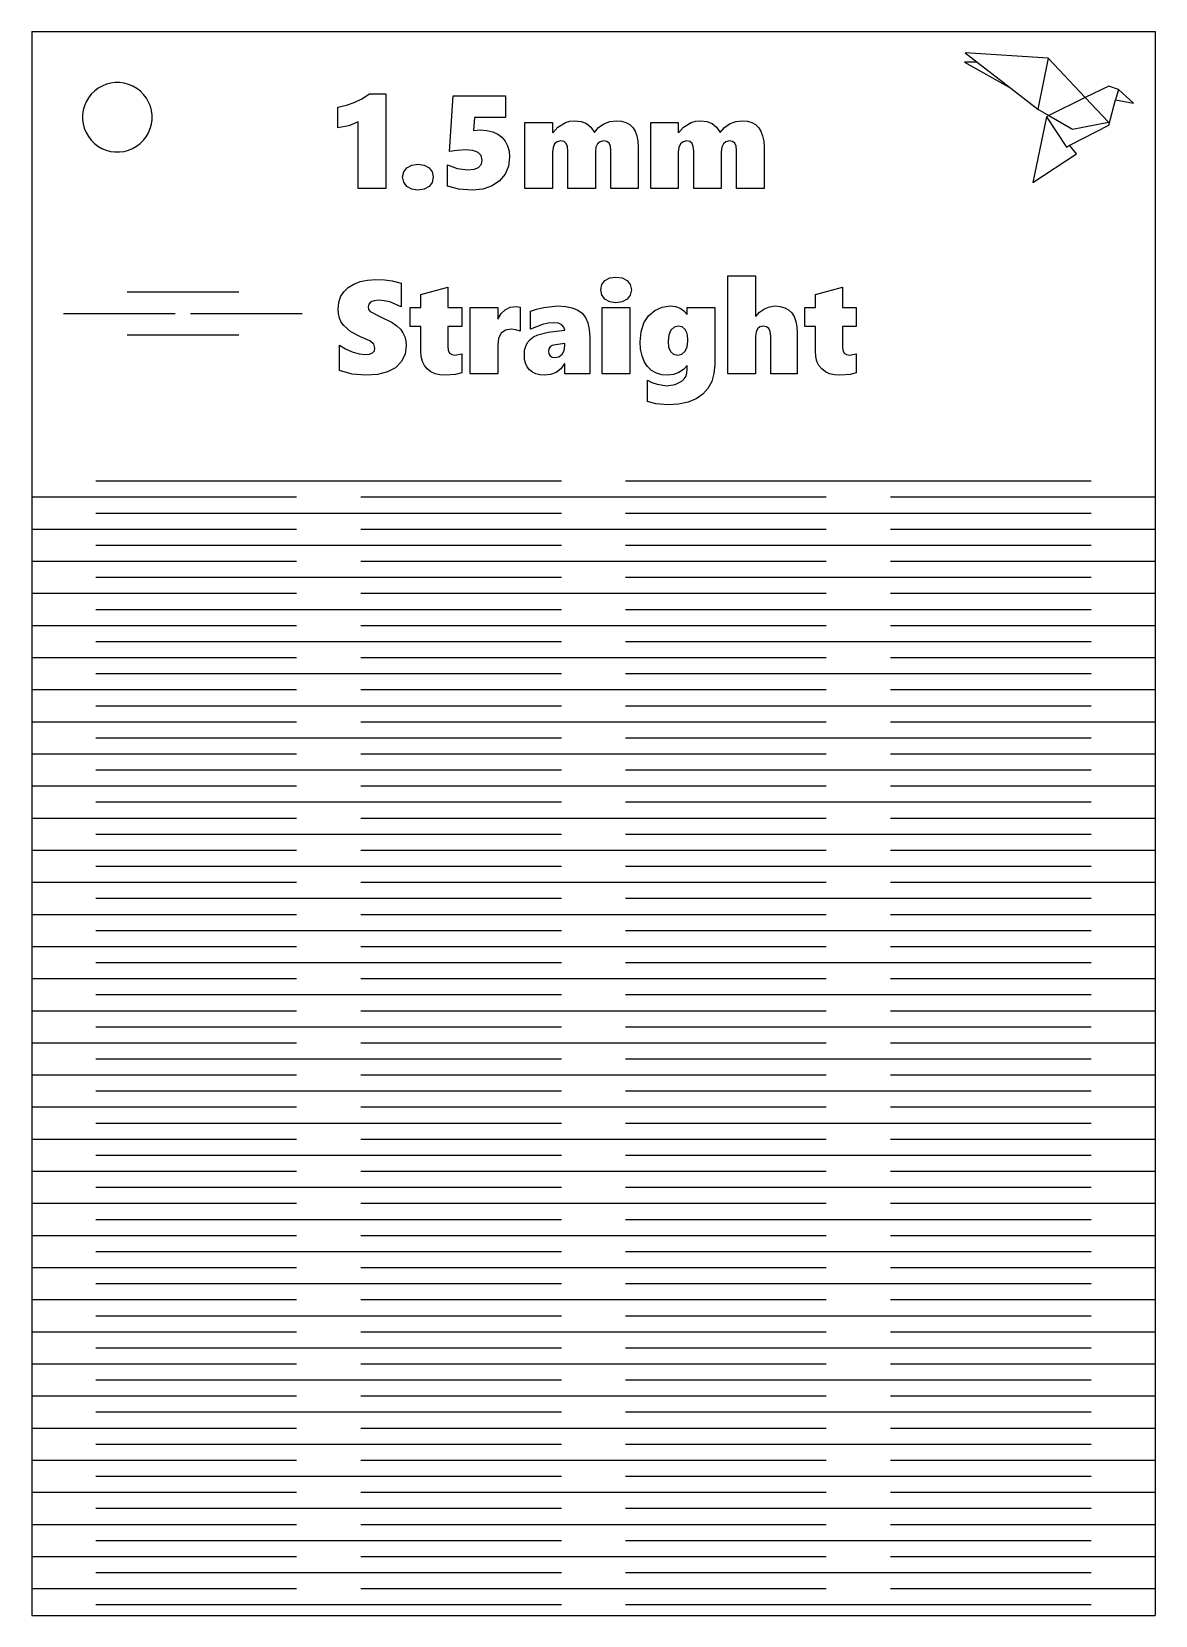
# Model space of a CAD drawing. Extents: x -52 to 52, y -74 to 74.
import ezdxf

# ---------------------------------------------------------------- set-up
doc = ezdxf.new("R2010")
doc.units = 0
doc.header["$MEASUREMENT"] = 0
doc.layers.get('0').update_dxf_attribs({"linetype": 'CONTINUOUS'})

msp = doc.modelspace()

# ---------------------------------------------------------------- linework, layer by layer
for p, q in [((-52.47, 73.99), (52.47, 73.99)), ((-52.47, 73.99), (-52.45, 30.51)), ((52.47, 73.99), (52.47, 30.51)), ((34.64, 71.14), (38.98, 68.7)), ((35.83, 71.14), (34.64, 71.14)), ((42.48, 71.5), (34.7, 72.01)), ((34.7, 72.01), (35.83, 71.14)), ((35.83, 71.14), (38.98, 68.7)), ((42.48, 71.5), (41.51, 66.74)), ((45.93, 67.83), (42.48, 71.5)), ((-46.91, 68.14), (-47.17, 67.81)), ((-46.61, 68.44), (-46.91, 68.14)), ((-46.27, 68.7), (-46.61, 68.44)), ((-45.9, 68.91), (-46.27, 68.7)), ((-45.5, 69.07), (-45.9, 68.91)), ((-45.09, 69.18), (-45.5, 69.07)), ((-44.67, 69.23), (-45.09, 69.18)), ((-44.25, 69.23), (-44.67, 69.23)), ((-43.83, 69.17), (-44.25, 69.23)), ((-43.42, 69.06), (-43.83, 69.17)), ((-43.02, 68.9), (-43.42, 69.06)), ((-42.66, 68.68), (-43.02, 68.9)), ((-42.32, 68.42), (-42.66, 68.68)), ((-42.02, 68.12), (-42.32, 68.42)), ((-41.76, 67.78), (-42.02, 68.12)), ((-21.64, 67.72), (-20.91, 68.18)), ((-20.91, 68.18), (-19.39, 68.18)), ((-19.39, 68.18), (-19.39, 59.33)), ((38.98, 68.7), (41.51, 66.74)), ((48.12, 68.9), (45.93, 67.83)), ((49.03, 68.6), (48.12, 68.9)), ((49.03, 68.6), (48.75, 67.61)), ((50.45, 67.31), (49.03, 68.6)), ((-47.66, 66.64), (-47.72, 66.22)), ((-47.55, 67.05), (-47.66, 66.64)), ((-47.38, 67.44), (-47.55, 67.05)), ((-47.17, 67.81), (-47.38, 67.44)), ((-41.55, 67.41), (-41.76, 67.78)), ((-41.39, 67.02), (-41.55, 67.41)), ((-41.28, 66.61), (-41.39, 67.02)), ((-41.23, 66.19), (-41.28, 66.61)), ((-23.87, 66.93), (-23.08, 67.11)), ((-23.87, 64.99), (-23.87, 66.93)), ((-23.08, 67.11), (-22.35, 67.36)), ((-22.35, 67.36), (-21.64, 67.72)), ((-13.44, 62.79), (-13.11, 67.99)), ((-13.11, 67.99), (-8.22, 67.99)), ((-8.22, 67.99), (-8.22, 65.98)), ((41.51, 66.74), (42.53, 66.15)), ((45.93, 67.83), (42.53, 66.15)), ((48.1, 65.52), (45.93, 67.83)), ((48.14, 65.24), (48.75, 67.61)), ((48.75, 67.61), (50.45, 67.31)), ((-47.72, 66.22), (-47.72, 65.79)), ((-47.72, 65.79), (-47.66, 65.37)), ((-47.66, 65.37), (-47.56, 64.96)), ((-41.4, 64.93), (-41.29, 65.34)), ((-41.29, 65.34), (-41.23, 65.76)), ((-41.23, 65.76), (-41.23, 66.19)), ((-22.84, 65.18), (-23.87, 64.99)), ((-21.97, 65.56), (-22.84, 65.18)), ((-21.97, 59.33), (-21.97, 65.56)), ((-11.12, 65.98), (-11.2, 64.77)), ((-8.22, 65.98), (-11.12, 65.98)), ((-6.4, 59.33), (-6.4, 65.51)), ((-6.4, 65.51), (-3.83, 65.51)), ((-3.83, 65.51), (-3.83, 64.54)), ((-3.34, 65.06), (-2.63, 65.5)), ((-2.63, 65.5), (-2.21, 65.62)), ((-2.21, 65.62), (-1.76, 65.66)), ((-1.76, 65.66), (-1.16, 65.6)), ((-1.16, 65.6), (-0.65, 65.41)), ((-0.65, 65.41), (-0.24, 65.07)), ((0.48, 65.04), (0.97, 65.38)), ((0.97, 65.38), (1.54, 65.59)), ((1.54, 65.59), (2.17, 65.66)), ((2.17, 65.66), (2.63, 65.63)), ((2.63, 65.63), (3.03, 65.51)), ((3.03, 65.51), (3.38, 65.31)), ((3.38, 65.31), (3.66, 65.03)), ((5.35, 59.33), (5.35, 65.51)), ((5.35, 65.51), (7.92, 65.51)), ((7.92, 65.51), (7.92, 64.54)), ((8.41, 65.06), (9.12, 65.5)), ((9.12, 65.5), (9.54, 65.62)), ((9.54, 65.62), (9.98, 65.66)), ((9.98, 65.66), (10.59, 65.6)), ((10.59, 65.6), (11.09, 65.41)), ((11.09, 65.41), (11.5, 65.07)), ((12.22, 65.04), (12.71, 65.38)), ((12.71, 65.38), (13.29, 65.59)), ((13.29, 65.59), (13.92, 65.66)), ((13.92, 65.66), (14.38, 65.63)), ((14.38, 65.63), (14.78, 65.51)), ((14.78, 65.51), (15.12, 65.31)), ((15.12, 65.31), (15.41, 65.03)), ((42.3, 66.04), (41.03, 59.89)), ((42.53, 66.15), (42.3, 66.04)), ((42.3, 66.04), (44.17, 63.2)), ((42.53, 66.15), (44.74, 64.88)), ((44.54, 63.42), (48.14, 65.24)), ((44.74, 64.88), (48.1, 65.52)), ((-47.56, 64.96), (-47.39, 64.56)), ((-47.39, 64.56), (-47.18, 64.2)), ((-47.18, 64.2), (-46.93, 63.86)), ((-46.93, 63.86), (-46.63, 63.56)), ((-42.34, 63.54), (-42.04, 63.84)), ((-42.04, 63.84), (-41.78, 64.17)), ((-41.78, 64.17), (-41.56, 64.54)), ((-41.56, 64.54), (-41.4, 64.93)), ((-11.2, 64.77), (-10.54, 64.81)), ((-10.54, 64.81), (-9.95, 64.76)), ((-9.95, 64.76), (-9.41, 64.64)), ((-9.41, 64.64), (-8.95, 64.42)), ((-8.95, 64.42), (-8.56, 64.12)), ((-8.56, 64.12), (-8.24, 63.75)), ((-8.24, 63.75), (-8.02, 63.31)), ((-3.8, 64.54), (-3.34, 65.06)), ((-3.38, 63.71), (-3.63, 63.51)), ((-3.04, 63.78), (-3.38, 63.71)), ((-2.75, 63.72), (-3.04, 63.78)), ((-2.55, 63.54), (-2.75, 63.72)), ((-0.24, 65.07), (0.1, 64.58)), ((0.1, 64.58), (0.48, 65.04)), ((0.62, 63.71), (0.38, 63.51)), ((0.94, 63.78), (0.62, 63.71)), ((1.25, 63.73), (0.94, 63.78)), ((1.46, 63.56), (1.25, 63.73)), ((3.66, 65.03), (3.89, 64.68)), ((3.89, 64.68), (4.05, 64.26)), ((4.05, 64.26), (4.15, 63.76)), ((4.15, 63.76), (4.18, 63.2)), ((7.94, 64.54), (8.41, 65.06)), ((8.37, 63.71), (8.12, 63.51)), ((8.71, 63.78), (8.37, 63.71)), ((8.99, 63.72), (8.71, 63.78)), ((9.2, 63.54), (8.99, 63.72)), ((11.5, 65.07), (11.84, 64.58)), ((11.84, 64.58), (12.22, 65.04)), ((12.37, 63.71), (12.13, 63.51)), ((12.68, 63.78), (12.37, 63.71)), ((12.99, 63.73), (12.68, 63.78)), ((13.2, 63.56), (12.99, 63.73)), ((15.41, 65.03), (15.64, 64.68)), ((15.64, 64.68), (15.8, 64.26)), ((15.8, 64.26), (15.9, 63.76)), ((15.9, 63.76), (15.93, 63.2)), ((-46.63, 63.56), (-46.29, 63.29)), ((-46.29, 63.29), (-45.92, 63.08)), ((-45.92, 63.08), (-45.53, 62.92)), ((-45.53, 62.92), (-45.12, 62.8)), ((-45.12, 62.8), (-44.7, 62.75)), ((-44.7, 62.75), (-44.28, 62.75)), ((-44.28, 62.75), (-43.85, 62.8)), ((-43.85, 62.8), (-43.44, 62.91)), ((-43.44, 62.91), (-43.05, 63.07)), ((-43.05, 63.07), (-42.68, 63.28)), ((-42.68, 63.28), (-42.34, 63.54)), ((-12.73, 62.9), (-13.44, 62.79)), ((-11.97, 62.94), (-12.73, 62.9)), ((-11.28, 62.88), (-11.97, 62.94)), ((-10.78, 62.7), (-11.28, 62.88)), ((-10.49, 62.41), (-10.78, 62.7)), ((-10.39, 61.99), (-10.49, 62.41)), ((-8.02, 63.31), (-7.89, 62.82)), ((-7.84, 62.26), (-7.95, 61.42)), ((-7.89, 62.82), (-7.84, 62.26)), ((-3.78, 63.17), (-3.83, 62.72)), ((-3.83, 62.72), (-3.83, 59.33)), ((-3.63, 63.51), (-3.78, 63.17)), ((-2.43, 63.25), (-2.55, 63.54)), ((-2.39, 62.83), (-2.43, 63.25)), ((-2.39, 59.33), (-2.39, 62.83)), ((0.23, 63.19), (0.18, 62.77)), ((0.18, 62.77), (0.18, 59.33)), ((0.38, 63.51), (0.23, 63.19)), ((1.58, 63.28), (1.46, 63.56)), ((1.62, 62.89), (1.58, 63.28)), ((1.62, 59.33), (1.62, 62.89)), ((4.18, 63.2), (4.18, 59.33)), ((7.97, 63.17), (7.92, 62.72)), ((7.92, 62.72), (7.92, 59.33)), ((8.12, 63.51), (7.97, 63.17)), ((9.32, 63.25), (9.2, 63.54)), ((9.36, 62.83), (9.32, 63.25)), ((9.36, 59.33), (9.36, 62.83)), ((11.98, 63.19), (11.93, 62.77)), ((11.93, 62.77), (11.93, 59.33)), ((12.13, 63.51), (11.98, 63.19)), ((13.32, 63.28), (13.2, 63.56)), ((13.36, 62.89), (13.32, 63.28)), ((13.36, 59.33), (13.36, 62.89)), ((15.93, 63.2), (15.93, 59.33)), ((41.03, 59.89), (45.12, 62.59)), ((44.17, 63.2), (44.47, 63.38)), ((44.47, 63.38), (44.54, 63.42)), ((45.12, 62.59), (44.47, 63.38)), ((-17.83, 60.41), (-17.73, 60.89)), ((-17.73, 60.89), (-17.44, 61.27)), ((-17.44, 61.27), (-16.98, 61.51)), ((-16.98, 61.51), (-16.39, 61.6)), ((-16.39, 61.6), (-15.82, 61.51)), ((-15.82, 61.51), (-15.36, 61.27)), ((-15.36, 61.27), (-15.06, 60.89)), ((-15.06, 60.89), (-14.96, 60.41)), ((-13.65, 59.54), (-13.65, 61.55)), ((-13.65, 61.55), (-12.72, 61.19)), ((-12.72, 61.19), (-11.73, 61.07)), ((-11.73, 61.07), (-11.15, 61.13)), ((-11.15, 61.13), (-10.73, 61.31)), ((-10.73, 61.31), (-10.47, 61.6)), ((-10.47, 61.6), (-10.39, 61.99)), ((-7.95, 61.42), (-8.26, 60.67)), ((-19.39, 59.33), (-21.97, 59.33)), ((-17.73, 59.93), (-17.83, 60.41)), ((-17.44, 59.53), (-17.73, 59.93)), ((-16.98, 59.27), (-17.44, 59.53)), ((-16.42, 59.18), (-16.98, 59.27)), ((-15.81, 59.27), (-16.42, 59.18)), ((-15.35, 59.52), (-15.81, 59.27)), ((-15.06, 59.91), (-15.35, 59.52)), ((-14.96, 60.41), (-15.06, 59.91)), ((-12.58, 59.28), (-13.65, 59.54)), ((-11.34, 59.18), (-12.58, 59.28)), ((-10.33, 59.28), (-11.34, 59.18)), ((-9.47, 59.57), (-10.33, 59.28)), ((-8.77, 60.04), (-9.47, 59.57)), ((-8.26, 60.67), (-8.77, 60.04)), ((-3.83, 59.33), (-6.4, 59.33)), ((0.18, 59.33), (-2.39, 59.33)), ((4.18, 59.33), (1.62, 59.33)), ((7.92, 59.33), (5.35, 59.33)), ((11.93, 59.33), (9.36, 59.33)), ((15.93, 59.33), (13.36, 59.33)), ((-22.9, 50.08), (-22.38, 50.4)), ((-22.38, 50.4), (-21.78, 50.64)), ((-21.78, 50.64), (-21.1, 50.78)), ((-21.1, 50.78), (-20.34, 50.83)), ((-20.34, 50.83), (-19.51, 50.79)), ((-19.51, 50.79), (-18.82, 50.7)), ((-18.82, 50.7), (-17.95, 50.5)), ((-17.95, 50.5), (-17.95, 48.29)), ((0.67, 49.87), (0.77, 50.35)), ((0.77, 50.35), (1.06, 50.73)), ((1.06, 50.73), (1.51, 50.98)), ((1.51, 50.98), (2.1, 51.06)), ((2.1, 51.06), (2.68, 50.98)), ((2.68, 50.98), (3.14, 50.73)), ((3.14, 50.73), (3.44, 50.35)), ((3.44, 50.35), (3.54, 49.87)), ((12.56, 42.03), (12.56, 51.18)), ((12.56, 51.18), (15.13, 51.18)), ((15.13, 51.18), (15.13, 47.37)), ((-43.57, 49.67), (-33.14, 49.67)), ((-23.8, 48.67), (-23.62, 49.2)), ((-23.62, 49.2), (-23.32, 49.67)), ((-23.32, 49.67), (-22.9, 50.08)), ((-20.49, 48.85), (-20.79, 48.73)), ((-20.09, 48.89), (-20.49, 48.85)), ((-19.56, 48.85), (-20.09, 48.89)), ((-19.03, 48.74), (-19.56, 48.85)), ((-16.13, 49.42), (-13.6, 50.12)), ((-16.13, 48.21), (-16.13, 49.42)), ((-13.6, 50.12), (-13.6, 48.21)), ((0.77, 49.4), (0.67, 49.87)), ((1.07, 49), (0.77, 49.4)), ((1.53, 48.74), (1.07, 49)), ((3.14, 48.99), (2.68, 48.74)), ((3.44, 49.38), (3.14, 48.99)), ((3.54, 49.87), (3.44, 49.38)), ((20.72, 49.42), (23.26, 50.12)), ((20.72, 48.21), (20.72, 49.42)), ((23.26, 50.12), (23.26, 48.21)), ((-49.51, 47.67), (-39.07, 47.67)), ((-37.63, 47.67), (-27.2, 47.67)), ((-23.85, 48.07), (-23.8, 48.67)), ((-23.82, 47.64), (-23.85, 48.07)), ((-23.72, 47.23), (-23.82, 47.64)), ((-20.99, 48.53), (-21.06, 48.28)), ((-21.06, 48.28), (-21.01, 48.03)), ((-21.01, 48.03), (-20.85, 47.83)), ((-20.79, 48.73), (-20.99, 48.53)), ((-20.85, 47.83), (-19.95, 47.37)), ((-19.95, 47.37), (-18.8, 46.8)), ((-17.95, 48.29), (-19.03, 48.74)), ((-17.11, 46.43), (-17.11, 48.21)), ((-17.11, 48.21), (-16.13, 48.21)), ((-13.6, 48.21), (-12.31, 48.21)), ((-12.31, 48.21), (-12.31, 46.43)), ((-11.51, 42.03), (-11.51, 48.21)), ((-11.51, 48.21), (-8.94, 48.21)), ((-8.94, 48.21), (-8.94, 47.12)), ((-8.92, 47.12), (-8.63, 47.64)), ((-8.63, 47.64), (-8.25, 48.01)), ((-8.25, 48.01), (-7.77, 48.24)), ((-7.77, 48.24), (-7.23, 48.32)), ((-7.23, 48.32), (-6.86, 48.24)), ((-6.86, 48.24), (-6.86, 46)), ((-5.88, 47.86), (-5.32, 48.06)), ((-5.88, 46.19), (-5.88, 47.86)), ((-5.32, 48.06), (-4.63, 48.22)), ((-4.63, 48.22), (-3.34, 48.36)), ((-3.34, 48.36), (-2.6, 48.32)), ((-2.6, 48.32), (-1.98, 48.19)), ((-1.98, 48.19), (-1.46, 47.98)), ((-1.46, 47.98), (-1.05, 47.69)), ((-1.05, 47.69), (-0.74, 47.29)), ((0.82, 42.03), (0.82, 48.21)), ((0.82, 48.21), (3.39, 48.21)), ((2.1, 48.65), (1.53, 48.74)), ((2.68, 48.74), (2.1, 48.65)), ((3.39, 48.21), (3.39, 42.03)), ((4.71, 46.77), (5.15, 47.44)), ((5.15, 47.44), (5.72, 47.95)), ((5.72, 47.95), (6.4, 48.26)), ((6.4, 48.26), (7.15, 48.36)), ((7.15, 48.36), (7.65, 48.31)), ((7.65, 48.31), (8.08, 48.16)), ((8.08, 48.16), (8.44, 47.91)), ((8.44, 47.91), (8.74, 47.57)), ((8.76, 47.57), (8.76, 48.21)), ((8.76, 48.21), (11.32, 48.21)), ((11.32, 48.21), (11.32, 42.89)), ((15.16, 47.37), (15.52, 47.79)), ((15.52, 47.79), (15.96, 48.1)), ((15.96, 48.1), (16.45, 48.29)), ((16.45, 48.29), (16.98, 48.36)), ((16.98, 48.36), (17.45, 48.32)), ((17.45, 48.32), (17.86, 48.2)), ((17.86, 48.2), (18.22, 48)), ((18.22, 48), (18.51, 47.72)), ((18.51, 47.72), (18.74, 47.36)), ((18.74, 47.36), (18.9, 46.92)), ((19.75, 46.43), (19.75, 48.21)), ((19.75, 48.21), (20.72, 48.21)), ((23.26, 48.21), (24.54, 48.21)), ((24.54, 48.21), (24.54, 46.43)), ((-23.56, 46.86), (-23.72, 47.23)), ((-23.33, 46.52), (-23.56, 46.86)), ((-22.68, 45.94), (-23.33, 46.52)), ((-21.77, 45.47), (-22.68, 45.94)), ((-18.8, 46.8), (-18.37, 46.5)), ((-18.37, 46.5), (-18.04, 46.18)), ((-18.04, 46.18), (-17.8, 45.84)), ((-16.13, 46.43), (-17.11, 46.43)), ((-16.13, 44.15), (-16.13, 46.43)), ((-12.31, 46.43), (-13.6, 46.43)), ((-13.6, 46.43), (-13.6, 44.57)), ((-8.22, 46.09), (-8.62, 45.81)), ((-7.67, 46.18), (-8.22, 46.09)), ((-7.26, 46.13), (-7.67, 46.18)), ((-6.86, 46), (-7.26, 46.13)), ((-4.76, 46.64), (-5.88, 46.19)), ((-5.2, 45.66), (-4.22, 45.9)), ((-4.22, 46.75), (-4.76, 46.64)), ((-3.69, 46.78), (-4.22, 46.75)), ((-4.22, 45.9), (-2.69, 46.1)), ((-3.28, 46.74), (-3.69, 46.78)), ((-2.96, 46.59), (-3.28, 46.74)), ((-2.76, 46.37), (-2.96, 46.59)), ((-2.69, 46.1), (-2.76, 46.37)), ((-0.74, 47.29), (-0.52, 46.79)), ((-0.52, 46.79), (-0.39, 46.17)), ((-0.39, 46.17), (-0.34, 45.44)), ((4.35, 45), (4.44, 45.94)), ((4.44, 45.94), (4.71, 46.77)), ((7.22, 46.09), (7.03, 45.64)), ((7.52, 46.38), (7.22, 46.09)), ((7.91, 46.48), (7.52, 46.38)), ((8.28, 46.4), (7.91, 46.48)), ((8.56, 46.16), (8.28, 46.4)), ((8.75, 45.78), (8.56, 46.16)), ((15.18, 45.91), (15.13, 45.54)), ((15.31, 46.21), (15.18, 45.91)), ((15.54, 46.41), (15.31, 46.21)), ((15.84, 46.48), (15.54, 46.41)), ((16.15, 46.42), (15.84, 46.48)), ((16.37, 46.24), (16.15, 46.42)), ((16.5, 45.96), (16.37, 46.24)), ((16.55, 45.55), (16.5, 45.96)), ((18.9, 46.92), (19, 46.41)), ((19, 46.41), (19.03, 45.82)), ((20.72, 46.43), (19.75, 46.43)), ((20.72, 44.15), (20.72, 46.43)), ((24.54, 46.43), (23.26, 46.43)), ((23.26, 46.43), (23.26, 44.57)), ((-43.57, 45.67), (-33.14, 45.67)), ((-23.73, 42.33), (-23.73, 44.71)), ((-23.73, 44.71), (-23.16, 44.35)), ((-20.88, 45.09), (-21.77, 45.47)), ((-20.53, 44.79), (-20.88, 45.09)), ((-20.41, 44.42), (-20.53, 44.79)), ((-20.47, 44.16), (-20.41, 44.42)), ((-17.8, 45.84), (-17.63, 45.47)), ((-17.63, 45.47), (-17.52, 45.08)), ((-17.49, 44.65), (-17.6, 43.84)), ((-17.52, 45.08), (-17.49, 44.65)), ((-13.6, 44.57), (-13.56, 44.22)), ((-8.86, 45.35), (-8.94, 44.71)), ((-8.94, 44.71), (-8.94, 42.03)), ((-8.62, 45.81), (-8.86, 45.35)), ((-6.43, 44.22), (-6.32, 44.6)), ((-6.32, 44.6), (-6.15, 44.93)), ((-6.15, 44.93), (-5.9, 45.22)), ((-5.9, 45.22), (-5.59, 45.46)), ((-5.59, 45.46), (-5.2, 45.66)), ((-4.05, 44.53), (-4.17, 44.35)), ((-3.85, 44.66), (-4.05, 44.53)), ((-3.56, 44.74), (-3.85, 44.66)), ((-2.69, 44.86), (-3.56, 44.74)), ((-2.75, 44.19), (-2.69, 44.62)), ((-2.69, 44.62), (-2.69, 44.86)), ((-0.34, 45.44), (-0.34, 42.03)), ((4.4, 44.31), (4.35, 45)), ((7.03, 45.64), (6.96, 45.06)), ((6.96, 45.06), (7.01, 44.52)), ((7.01, 44.52), (7.18, 44.11)), ((8.56, 44.12), (8.74, 44.54)), ((8.74, 44.54), (8.81, 45.08)), ((8.81, 45.29), (8.75, 45.78)), ((8.81, 45.08), (8.81, 45.29)), ((15.13, 45.54), (15.13, 42.03)), ((16.55, 42.03), (16.55, 45.55)), ((19.03, 45.82), (19.03, 42.03)), ((23.26, 44.57), (23.3, 44.22)), ((-23.16, 44.35), (-22.53, 44.06)), ((-22.53, 44.06), (-21.9, 43.88)), ((-21.9, 43.88), (-21.31, 43.82)), ((-21.31, 43.82), (-20.93, 43.86)), ((-20.93, 43.86), (-20.64, 43.97)), ((-20.64, 43.97), (-20.47, 44.16)), ((-17.95, 43.14), (-18.5, 42.59)), ((-17.6, 43.84), (-17.95, 43.14)), ((-16.1, 43.64), (-16.13, 44.15)), ((-15.98, 43.18), (-16.1, 43.64)), ((-15.79, 42.79), (-15.98, 43.18)), ((-13.56, 44.22), (-13.44, 43.96)), ((-13.44, 43.96), (-13.24, 43.81)), ((-13.24, 43.81), (-12.95, 43.76)), ((-12.95, 43.76), (-12.31, 43.89)), ((-12.31, 43.89), (-12.31, 42.11)), ((-6.46, 43.78), (-6.43, 44.22)), ((-6.43, 43.37), (-6.46, 43.78)), ((-6.34, 43), (-6.43, 43.37)), ((-6.19, 42.68), (-6.34, 43)), ((-4.17, 44.35), (-4.21, 44.13)), ((-4.21, 44.13), (-4.17, 43.9)), ((-4.17, 43.9), (-4.05, 43.71)), ((-4.05, 43.71), (-3.86, 43.59)), ((-3.86, 43.59), (-3.6, 43.55)), ((-3.6, 43.55), (-3.23, 43.62)), ((-3.23, 43.62), (-2.94, 43.85)), ((-2.72, 42.97), (-3.06, 42.49)), ((-2.94, 43.85), (-2.75, 44.19)), ((-2.69, 42.03), (-2.69, 42.97)), ((4.53, 43.69), (4.4, 44.31)), ((4.74, 43.16), (4.53, 43.69)), ((5.05, 42.71), (4.74, 43.16)), ((7.18, 44.11), (7.46, 43.85)), ((7.46, 43.85), (7.87, 43.76)), ((7.87, 43.76), (8.26, 43.85)), ((8.26, 43.85), (8.56, 44.12)), ((20.76, 43.64), (20.72, 44.15)), ((20.87, 43.18), (20.76, 43.64)), ((21.06, 42.79), (20.87, 43.18)), ((23.3, 44.22), (23.42, 43.96)), ((23.42, 43.96), (23.62, 43.81)), ((23.62, 43.81), (23.9, 43.76)), ((23.9, 43.76), (24.54, 43.89)), ((24.54, 43.89), (24.54, 42.11)), ((-22.55, 41.99), (-23.73, 42.33)), ((-21.25, 41.88), (-22.55, 41.99)), ((-20.16, 41.95), (-21.25, 41.88)), ((-19.24, 42.19), (-20.16, 41.95)), ((-18.5, 42.59), (-19.24, 42.19)), ((-15.53, 42.47), (-15.79, 42.79)), ((-15.2, 42.21), (-15.53, 42.47)), ((-14.8, 42.02), (-15.2, 42.21)), ((-14.35, 41.91), (-14.8, 42.02)), ((-13.85, 41.88), (-14.35, 41.91)), ((-12.89, 41.95), (-13.85, 41.88)), ((-12.31, 42.11), (-12.89, 41.95)), ((-8.94, 42.03), (-11.51, 42.03)), ((-5.97, 42.4), (-6.19, 42.68)), ((-5.7, 42.17), (-5.97, 42.4)), ((-5.38, 42.01), (-5.7, 42.17)), ((-5.01, 41.91), (-5.38, 42.01)), ((-4.6, 41.88), (-5.01, 41.91)), ((-4.01, 41.94), (-4.6, 41.88)), ((-3.49, 42.15), (-4.01, 41.94)), ((-3.06, 42.49), (-3.49, 42.15)), ((-0.34, 42.03), (-2.69, 42.03)), ((3.39, 42.03), (0.82, 42.03)), ((5.03, 39.42), (5.03, 41.44)), ((5.03, 41.44), (5.45, 41.22)), ((5.43, 42.34), (5.05, 42.71)), ((5.87, 42.08), (5.43, 42.34)), ((6.37, 41.93), (5.87, 42.08)), ((6.94, 41.88), (6.37, 41.93)), ((7.47, 41.94), (6.94, 41.88)), ((7.98, 42.13), (7.47, 41.94)), ((8.41, 42.43), (7.98, 42.13)), ((8.25, 41.32), (8.47, 41.55)), ((8.74, 42.81), (8.41, 42.43)), ((8.47, 41.55), (8.64, 41.81)), ((8.64, 41.81), (8.73, 42.1)), ((8.73, 42.1), (8.76, 42.43)), ((8.76, 42.43), (8.76, 42.81)), ((11.25, 42.05), (11.04, 41.31)), ((11.32, 42.89), (11.25, 42.05)), ((15.13, 42.03), (12.56, 42.03)), ((19.03, 42.03), (16.55, 42.03)), ((21.33, 42.47), (21.06, 42.79)), ((21.66, 42.21), (21.33, 42.47)), ((22.05, 42.02), (21.66, 42.21)), ((22.5, 41.91), (22.05, 42.02)), ((23.01, 41.88), (22.5, 41.91)), ((23.97, 41.95), (23.01, 41.88)), ((24.54, 42.11), (23.97, 41.95)), ((5.45, 41.22), (5.94, 41.05)), ((5.94, 41.05), (6.86, 40.9)), ((6.86, 40.9), (7.64, 41.01)), ((7.64, 41.01), (8.25, 41.32)), ((10.2, 40.12), (9.58, 39.68)), ((10.69, 40.66), (10.2, 40.12)), ((11.04, 41.31), (10.69, 40.66)), ((5.81, 39.21), (5.03, 39.42)), ((6.94, 39.12), (5.81, 39.21)), ((7.95, 39.19), (6.94, 39.12)), ((8.83, 39.37), (7.95, 39.19)), ((9.58, 39.68), (8.83, 39.37)), ((-46.47, 32.01), (-3, 32.01)), ((3, 32.01), (46.47, 32.01)), ((-52.45, 30.51), (-27.74, 30.51)), ((-52.45, 30.51), (-52.45, 27.51)), ((-21.74, 30.51), (21.74, 30.51)), ((27.74, 30.51), (52.47, 30.51)), ((52.47, 30.51), (52.47, 27.51)), ((-46.47, 29.01), (-3, 29.01)), ((3, 29.01), (46.47, 29.01)), ((-52.45, 27.51), (-27.74, 27.51)), ((-52.45, 27.51), (-52.45, 24.51)), ((-21.74, 27.51), (21.74, 27.51)), ((27.74, 27.51), (52.47, 27.51)), ((52.47, 27.51), (52.47, 24.51)), ((-46.47, 26.01), (-3, 26.01)), ((3, 26.01), (46.47, 26.01)), ((-52.45, 24.51), (-27.74, 24.51)), ((-52.45, 24.51), (-52.45, 21.51)), ((-21.74, 24.51), (21.74, 24.51)), ((27.74, 24.51), (52.47, 24.51)), ((52.47, 24.51), (52.47, 21.51)), ((-46.47, 23.01), (-3, 23.01)), ((3, 23.01), (46.47, 23.01)), ((-52.45, 21.51), (-27.74, 21.51)), ((-52.45, 21.51), (-52.45, 18.51)), ((-21.74, 21.51), (21.74, 21.51)), ((27.74, 21.51), (52.47, 21.51)), ((52.47, 21.51), (52.47, 18.51)), ((-46.47, 20.01), (-3, 20.01)), ((3, 20.01), (46.47, 20.01)), ((-52.45, 18.51), (-27.74, 18.51)), ((-52.45, 18.51), (-52.45, 15.51)), ((-21.74, 18.51), (21.74, 18.51)), ((27.74, 18.51), (52.47, 18.51)), ((52.47, 18.51), (52.47, 15.51)), ((-46.47, 17.01), (-3, 17.01)), ((3, 17.01), (46.47, 17.01)), ((-52.45, 15.51), (-27.74, 15.51)), ((-52.45, 15.51), (-52.45, 12.51)), ((-21.74, 15.51), (21.74, 15.51)), ((27.74, 15.51), (52.47, 15.51)), ((52.47, 15.51), (52.47, 12.51)), ((-46.47, 14.01), (-3, 14.01)), ((3, 14.01), (46.47, 14.01)), ((-52.45, 12.51), (-27.74, 12.51)), ((-52.45, 12.51), (-52.45, 9.51)), ((-21.74, 12.51), (21.74, 12.51)), ((27.74, 12.51), (52.47, 12.51)), ((52.47, 12.51), (52.47, 9.51)), ((-46.47, 11.01), (-3, 11.01)), ((3, 11.01), (46.47, 11.01)), ((-52.45, 9.51), (-27.74, 9.51)), ((-52.45, 9.51), (-52.45, 6.51)), ((-21.74, 9.51), (21.74, 9.51)), ((27.74, 9.51), (52.47, 9.51)), ((52.47, 9.51), (52.47, 6.51)), ((-46.47, 8.01), (-3, 8.01)), ((3, 8.01), (46.47, 8.01)), ((-52.45, 6.51), (-27.74, 6.51)), ((-52.45, 6.51), (-52.45, 3.51)), ((-21.74, 6.51), (21.74, 6.51)), ((27.74, 6.51), (52.47, 6.51)), ((52.47, 6.51), (52.47, 3.51)), ((-46.47, 5.01), (-3, 5.01)), ((3, 5.01), (46.47, 5.01)), ((-52.45, 3.51), (-27.74, 3.51)), ((-52.45, 3.51), (-52.45, 0.51)), ((-21.74, 3.51), (21.74, 3.51)), ((27.74, 3.51), (52.47, 3.51)), ((52.47, 3.51), (52.47, 0.51)), ((-46.47, 2.01), (-3, 2.01)), ((3, 2.01), (46.47, 2.01)), ((-52.45, 0.51), (-27.74, 0.51)), ((-52.45, 0.51), (-52.45, -2.49)), ((-21.74, 0.51), (21.74, 0.51)), ((27.74, 0.51), (52.47, 0.51)), ((52.47, 0.51), (52.47, -2.49)), ((-46.47, -0.99), (-3, -0.99)), ((3, -0.99), (46.47, -0.99)), ((-52.45, -2.49), (-27.74, -2.49)), ((-52.45, -2.49), (-52.45, -5.49)), ((-21.74, -2.49), (21.74, -2.49)), ((27.74, -2.49), (52.47, -2.49)), ((52.47, -2.49), (52.47, -5.49)), ((-46.47, -3.99), (-3, -3.99)), ((3, -3.99), (46.47, -3.99)), ((-52.45, -5.49), (-27.74, -5.49)), ((-52.45, -5.49), (-52.45, -8.49)), ((-21.74, -5.49), (21.74, -5.49)), ((27.74, -5.49), (52.47, -5.49)), ((52.47, -5.49), (52.47, -8.49)), ((-46.47, -6.99), (-3, -6.99)), ((3, -6.99), (46.47, -6.99)), ((-52.45, -8.49), (-27.74, -8.49)), ((-52.45, -8.49), (-52.45, -11.49)), ((-21.74, -8.49), (21.74, -8.49)), ((27.74, -8.49), (52.47, -8.49)), ((52.47, -8.49), (52.47, -11.49)), ((-46.47, -9.99), (-3, -9.99)), ((3, -9.99), (46.47, -9.99)), ((-52.45, -11.49), (-27.74, -11.49)), ((-52.45, -11.49), (-52.45, -14.49)), ((-21.74, -11.49), (21.74, -11.49)), ((27.74, -11.49), (52.47, -11.49)), ((52.47, -11.49), (52.47, -14.49)), ((-46.47, -12.99), (-3, -12.99)), ((3, -12.99), (46.47, -12.99)), ((-52.45, -14.49), (-27.74, -14.49)), ((-52.45, -14.49), (-52.45, -17.49)), ((-21.74, -14.49), (21.74, -14.49)), ((27.74, -14.49), (52.47, -14.49)), ((52.47, -14.49), (52.47, -17.49)), ((-46.47, -15.99), (-3, -15.99)), ((3, -15.99), (46.47, -15.99)), ((-52.45, -17.49), (-27.74, -17.49)), ((-52.45, -17.49), (-52.45, -20.49)), ((-21.74, -17.49), (21.74, -17.49)), ((27.74, -17.49), (52.47, -17.49)), ((52.47, -17.49), (52.47, -20.49)), ((-46.47, -18.99), (-3, -18.99)), ((3, -18.99), (46.47, -18.99)), ((-52.45, -20.49), (-27.74, -20.49)), ((-52.45, -20.49), (-52.45, -23.49)), ((-21.74, -20.49), (21.74, -20.49)), ((27.74, -20.49), (52.47, -20.49)), ((52.47, -20.49), (52.47, -23.49)), ((-46.47, -21.99), (-3, -21.99)), ((3, -21.99), (46.47, -21.99)), ((-52.45, -23.49), (-27.74, -23.49)), ((-52.45, -23.49), (-52.45, -26.49)), ((-21.74, -23.49), (21.74, -23.49)), ((27.74, -23.49), (52.47, -23.49)), ((52.47, -23.49), (52.47, -26.49)), ((-46.47, -24.99), (-3, -24.99)), ((3, -24.99), (46.47, -24.99)), ((-52.45, -26.49), (-27.74, -26.49)), ((-52.45, -26.49), (-52.45, -29.49)), ((-21.74, -26.49), (21.74, -26.49)), ((27.74, -26.49), (52.47, -26.49)), ((52.47, -26.49), (52.47, -29.49)), ((-46.47, -27.99), (-3, -27.99)), ((3, -27.99), (46.47, -27.99)), ((-52.45, -29.49), (-27.74, -29.49)), ((-52.45, -29.49), (-52.45, -32.49)), ((-21.74, -29.49), (21.74, -29.49)), ((27.74, -29.49), (52.47, -29.49)), ((52.47, -29.49), (52.47, -32.49)), ((-46.47, -30.99), (-3, -30.99)), ((3, -30.99), (46.47, -30.99)), ((-52.45, -32.49), (-27.74, -32.49)), ((-52.45, -32.49), (-52.45, -35.49)), ((-21.74, -32.49), (21.74, -32.49)), ((27.74, -32.49), (52.47, -32.49)), ((52.47, -32.49), (52.47, -35.49)), ((-46.47, -33.99), (-3, -33.99)), ((3, -33.99), (46.47, -33.99)), ((-52.45, -35.49), (-27.74, -35.49)), ((-52.45, -35.49), (-52.45, -38.49)), ((-21.74, -35.49), (21.74, -35.49)), ((27.74, -35.49), (52.47, -35.49)), ((52.47, -35.49), (52.47, -38.49)), ((-46.47, -36.99), (-3, -36.99)), ((3, -36.99), (46.47, -36.99)), ((-52.45, -38.49), (-27.74, -38.49)), ((-52.45, -38.49), (-52.45, -41.49)), ((-21.74, -38.49), (21.74, -38.49)), ((27.74, -38.49), (52.47, -38.49)), ((52.47, -38.49), (52.47, -41.49)), ((-46.47, -39.99), (-3, -39.99)), ((3, -39.99), (46.47, -39.99)), ((-52.45, -41.49), (-27.74, -41.49)), ((-52.45, -41.49), (-52.45, -44.49)), ((-21.74, -41.49), (21.74, -41.49)), ((27.74, -41.49), (52.47, -41.49)), ((52.47, -41.49), (52.47, -44.49)), ((-46.47, -42.99), (-3, -42.99)), ((3, -42.99), (46.47, -42.99)), ((-52.45, -44.49), (-27.74, -44.49)), ((-52.45, -44.49), (-52.45, -47.49)), ((-21.74, -44.49), (21.74, -44.49)), ((27.74, -44.49), (52.47, -44.49)), ((52.47, -44.49), (52.47, -47.49)), ((-46.47, -45.99), (-3, -45.99)), ((3, -45.99), (46.47, -45.99)), ((-52.45, -47.49), (-27.74, -47.49)), ((-52.45, -47.49), (-52.45, -50.49)), ((-21.74, -47.49), (21.74, -47.49)), ((27.74, -47.49), (52.47, -47.49)), ((52.47, -47.49), (52.47, -50.49)), ((-46.47, -48.99), (-3, -48.99)), ((3, -48.99), (46.47, -48.99)), ((-52.45, -50.49), (-27.74, -50.49)), ((-52.45, -50.49), (-52.45, -53.49)), ((-21.74, -50.49), (21.74, -50.49)), ((27.74, -50.49), (52.47, -50.49)), ((52.47, -50.49), (52.47, -53.49)), ((-46.47, -51.99), (-3, -51.99)), ((3, -51.99), (46.47, -51.99)), ((-52.45, -53.49), (-27.74, -53.49)), ((-52.45, -53.49), (-52.45, -56.49)), ((-21.74, -53.49), (21.74, -53.49)), ((27.74, -53.49), (52.47, -53.49)), ((52.47, -53.49), (52.47, -56.49)), ((-46.47, -54.99), (-3, -54.99)), ((3, -54.99), (46.47, -54.99)), ((-52.45, -56.49), (-27.74, -56.49)), ((-52.45, -56.49), (-52.45, -59.49)), ((-21.74, -56.49), (21.74, -56.49)), ((27.74, -56.49), (52.47, -56.49)), ((52.47, -56.49), (52.47, -59.49)), ((-46.47, -57.99), (-3, -57.99)), ((3, -57.99), (46.47, -57.99)), ((-52.45, -59.49), (-27.74, -59.49)), ((-52.45, -59.49), (-52.45, -62.49)), ((-21.74, -59.49), (21.74, -59.49)), ((27.74, -59.49), (52.47, -59.49)), ((52.47, -59.49), (52.47, -62.49)), ((-46.47, -60.99), (-3, -60.99)), ((3, -60.99), (46.47, -60.99)), ((-52.45, -62.49), (-27.74, -62.49)), ((-52.45, -62.49), (-52.45, -65.49)), ((-21.74, -62.49), (21.74, -62.49)), ((27.74, -62.49), (52.47, -62.49)), ((52.47, -62.49), (52.47, -65.49)), ((-46.47, -63.99), (-3, -63.99)), ((3, -63.99), (46.47, -63.99)), ((-52.45, -65.49), (-27.74, -65.49)), ((-52.45, -65.49), (-52.45, -68.49)), ((-21.74, -65.49), (21.74, -65.49)), ((27.74, -65.49), (52.47, -65.49)), ((52.47, -65.49), (52.47, -68.49)), ((-46.47, -66.99), (-3, -66.99)), ((3, -66.99), (46.47, -66.99)), ((-52.45, -68.49), (-27.74, -68.49)), ((-52.45, -68.49), (-52.45, -71.49)), ((-21.74, -68.49), (21.74, -68.49)), ((27.74, -68.49), (52.47, -68.49)), ((52.47, -68.49), (52.47, -71.49)), ((-46.47, -69.99), (-3, -69.99)), ((3, -69.99), (46.47, -69.99)), ((-52.45, -71.49), (-27.74, -71.49)), ((-52.45, -71.49), (-52.45, -73.99)), ((-21.74, -71.49), (21.74, -71.49)), ((27.74, -71.49), (52.47, -71.49)), ((52.47, -71.49), (52.47, -73.99)), ((-46.47, -72.99), (-3, -72.99)), ((3, -72.99), (46.47, -72.99)), ((-52.45, -73.99), (-27.74, -73.99)), ((-27.74, -73.99), (-21.74, -73.99)), ((-21.74, -73.99), (21.74, -73.99)), ((21.74, -73.99), (27.74, -73.99)), ((27.74, -73.99), (52.47, -73.99))]:
    msp.add_line(p, q)

doc.saveas('drawing.dxf')
